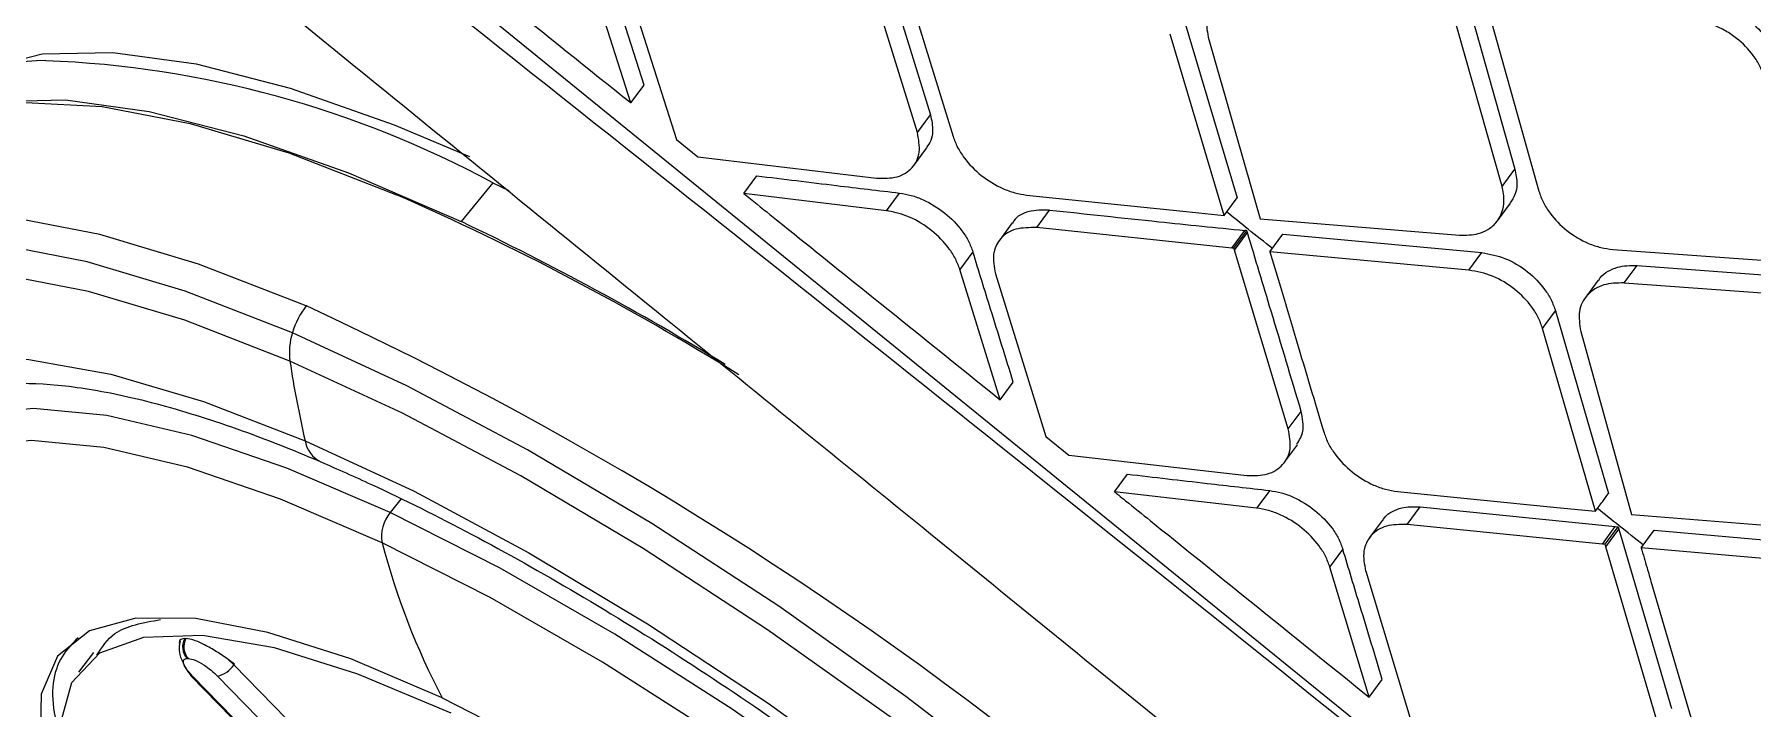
# Model space of a CAD drawing. Extents: x 832 to 912, y 781 to 934.
# Drawn here: x 894.885 to 896.175, y 877.739 to 878.246 of the extents above; entities that cross this region are included whole.
import ezdxf

# ---------------------------------------------------------------- set-up
doc = ezdxf.new("R2010")
doc.units = 0
doc.header["$MEASUREMENT"] = 0
doc.layers.add('1', color=4, linetype='Continuous')

# ---------------------------------------------------------------- blocks, each defined once
blk = doc.blocks.new('2026 SOVEREIGN HL')
at = {"layer": '1', "color": 3, "linetype": 'Continuous', "lineweight": 25}
for p, q in [((65.2946, 79.7044), (63.0382, 81.536)), ((63.7872, 81.224), (63.8286, 81.0903)), ((63.8188, 81.077), (63.7774, 81.2108)), ((63.6036, 81.0992), (63.5724, 81.1971)), ((63.599, 81.1938), (63.6378, 81.0718)), ((63.8119, 81.1834), (63.8456, 81.0741)), ((64.2289, 81.1863), (64.2676, 81.0496)), ((64.0184, 81.164), (64.0589, 81.028)), ((64.2579, 81.0364), (64.2192, 81.1732)), ((64.2468, 81.1713), (64.2856, 81.033)), ((64.0491, 81.0147), (64.0086, 81.1508)), ((64.0372, 81.1487), (64.0762, 81.0121)), ((63.6036, 81.0992), (63.6135, 81.1125)), ((63.8188, 81.077), (63.8286, 81.0903)), ((63.6378, 81.0718), (63.654, 81.0588)), ((63.8161, 81.0523), (63.8259, 81.0655)), ((63.654, 81.0588), (63.788, 81.0427)), ((64.2579, 81.0364), (64.2676, 81.0496)), ((63.4999, 81.0392), (63.4762, 81.0101)), ((63.4999, 81.0392), (63.5119, 81.0335)), ((63.6884, 81.0312), (63.6982, 81.0445)), ((63.7956, 81.0183), (63.6884, 81.0312)), ((63.7956, 81.0183), (63.8054, 81.0316)), ((63.9008, 81.0301), (64.0206, 81.0176)), ((64.2544, 81.0107), (64.2642, 81.0239)), ((63.8899, 81.0091), (63.8802, 80.9958)), ((63.9084, 81.0056), (63.9181, 81.0188)), ((64.0206, 81.0176), (64.0491, 81.0147)), ((64.0762, 81.0121), (64.2259, 80.9999)), ((64.055, 80.9902), (63.9084, 81.0056)), ((64.055, 80.9902), (64.0647, 81.0035)), ((64.0565, 80.9901), (64.0663, 81.0033)), ((64.057, 80.9886), (64.0667, 81.0019)), ((64.0836, 80.9874), (64.0933, 81.0006)), ((64.0933, 81.0006), (64.2427, 80.9868)), ((63.8605, 80.9874), (63.8507, 80.9741)), ((64.0973, 80.8544), (64.057, 80.9886)), ((64.233, 80.9737), (64.0836, 80.9874)), ((64.233, 80.9737), (64.2427, 80.9868)), ((64.3411, 80.9893), (64.4926, 80.9783)), ((63.881, 80.8764), (63.8507, 80.9741)), ((63.8774, 80.971), (63.9152, 80.8488)), ((64.3496, 80.9641), (64.3593, 80.9772)), ((64.3593, 80.9772), (64.5092, 80.9661)), ((64.3302, 80.9662), (64.3205, 80.9531)), ((64.4995, 80.953), (64.3496, 80.964)), ((64.2884, 80.9298), (64.2981, 80.943)), ((64.2981, 80.943), (64.3378, 80.8059)), ((64.3281, 80.7927), (64.2884, 80.9298)), ((64.317, 80.9277), (64.3552, 80.7901)), ((63.881, 80.8764), (63.8908, 80.8896)), ((64.0973, 80.8544), (64.1071, 80.8676)), ((63.9152, 80.8488), (63.9326, 80.8348)), ((64.0944, 80.8294), (64.1042, 80.8426)), ((63.9326, 80.8348), (64.0662, 80.8195)), ((63.9669, 80.8072), (63.9767, 80.8205)), ((63.4308, 80.8018), (63.4229, 80.7917)), ((64.0736, 80.795), (63.9669, 80.8072)), ((64.0834, 80.8082), (64.0736, 80.795)), ((64.1794, 80.8074), (64.299, 80.7955)), ((64.1867, 80.7828), (64.1965, 80.796)), ((64.1965, 80.796), (64.343, 80.7812)), ((64.299, 80.7955), (64.3281, 80.7927)), ((64.3552, 80.7901), (64.5051, 80.7783)), ((64.1681, 80.786), (64.1584, 80.7728)), ((64.3333, 80.768), (64.1867, 80.7828)), ((64.3333, 80.768), (64.343, 80.7812)), ((64.3353, 80.7678), (64.3451, 80.781)), ((64.3359, 80.7659), (64.3456, 80.7791)), ((64.343, 80.7812), (64.3451, 80.781)), ((64.3451, 80.781), (64.3456, 80.7791)), ((64.3456, 80.7791), (64.3852, 80.6444)), ((64.3624, 80.7652), (64.3722, 80.7784)), ((64.3722, 80.7784), (64.5219, 80.765)), ((64.1286, 80.7507), (64.1384, 80.7639)), ((64.3359, 80.7659), (64.3353, 80.7678)), ((64.3754, 80.6312), (64.3359, 80.7659)), ((64.5122, 80.7519), (64.3624, 80.7652)), ((64.1582, 80.653), (64.1286, 80.7507)), ((64.1555, 80.7477), (64.1924, 80.6255)), ((64.3702, 80.7385), (64.4024, 80.6285)), ((63.2001, 80.6865), (63.1886, 80.6717)), ((63.2685, 80.697), (63.2694, 80.697)), ((63.2703, 80.6821), (63.2712, 80.682)), ((63.3059, 80.6778), (63.3012, 80.6812)), ((63.3012, 80.6812), (63.3055, 80.6772)), ((63.3055, 80.6772), (63.3059, 80.6778)), ((63.3799, 80.601), (63.3055, 80.6772)), ((63.2729, 80.6694), (63.3473, 80.5932)), ((63.3487, 80.5927), (63.2743, 80.6689)), ((63.2932, 80.6687), (63.3676, 80.5926)), ((64.1582, 80.653), (64.168, 80.6663))]:
    blk.add_line(p, q, dxfattribs=at)
at = {"layer": '1', "color": 3, "linetype": 'Continuous', "lineweight": 25, "flags": 128}
for points in [[(63.6135, 81.1125), (63.596, 81.1673), (63.5822, 81.2104)], [(63.1028, 81.1174), (63.1183, 81.1251), (63.1614, 81.136), (63.2146, 81.1371), (63.2771, 81.1285), (63.3478, 81.1103), (63.4259, 81.0827), (63.4824, 81.0589)], [(63.0267, 81.0362), (63.0279, 81.0391), (63.0494, 81.069), (63.0821, 81.0895), (63.1255, 81.1004), (63.179, 81.1015), (63.2418, 81.0929), (63.313, 81.0745), (63.3915, 81.0468), (63.4762, 81.0101)], [(63.0435, 81.057), (63.0646, 81.0761), (63.1016, 81.0926), (63.1491, 81.0995), (63.2064, 81.0965), (63.2725, 81.0839), (63.3466, 81.0617), (63.4275, 81.0303)], [(64.0491, 81.0147), (64.0546, 81.0221), (64.0589, 81.028)], [(63.3598, 80.9468), (63.2789, 80.9782), (63.2048, 81.0004), (63.1387, 81.0131), (63.0814, 81.016), (63.0339, 81.0092), (62.9969, 80.9927), (62.9758, 80.9735)], [(63.3494, 80.9267), (63.2689, 80.9579), (63.1953, 80.98), (63.1296, 80.9926), (63.0728, 80.9955), (63.0256, 80.9887), (62.9888, 80.9723), (62.9629, 80.9465), (62.9482, 80.9118), (62.9451, 80.8686), (62.946, 80.8578)], [(64.0836, 80.9874), (64.0879, 80.9727), (64.0914, 80.9612)], [(63.3475, 80.9054), (63.2685, 80.9361), (63.1962, 80.9577), (63.1317, 80.9701), (63.0758, 80.973), (63.0295, 80.9663), (62.9933, 80.9502), (62.9679, 80.9249), (62.9535, 80.8908), (62.9504, 80.8483), (62.9555, 80.8118)], [(64.429, 79.6676), (64.4473, 79.6716), (64.4841, 79.688), (64.51, 79.7137), (64.5247, 79.7485), (64.5278, 79.7917), (64.5194, 79.8428), (64.4996, 79.901), (64.4686, 79.9654), (64.427, 80.0352), (64.3753, 80.1092), (64.3143, 80.1865), (64.2449, 80.2659), (64.168, 80.3462), (64.0849, 80.4263), (63.9966, 80.505), (63.9046, 80.5811), (63.8102, 80.6536), (63.7146, 80.7213), (63.6194, 80.7834), (63.5259, 80.8388), (63.4354, 80.8868), (63.3494, 80.9267)], [(63.0182, 80.686), (63.0033, 80.7253), (62.9912, 80.7765), (62.9904, 80.8202), (63.0011, 80.8556), (63.0229, 80.8824), (63.0556, 80.8999), (63.0987, 80.908), (63.1515, 80.9066), (63.2131, 80.8955), (63.2826, 80.8751), (63.3589, 80.8456)], [(64.447, 79.9611), (64.4061, 80.0297), (64.3553, 80.1024), (64.2954, 80.1783), (64.2272, 80.2563), (64.1517, 80.3352), (64.07, 80.4138), (63.9833, 80.4911), (63.8929, 80.5659), (63.8001, 80.6371), (63.7063, 80.7037), (63.6128, 80.7646), (63.5209, 80.8191), (63.432, 80.8662), (63.3475, 80.9054)], [(63.4229, 80.7917), (63.3452, 80.8251), (63.2739, 80.8495), (63.2101, 80.8645), (63.1548, 80.8698), (63.1091, 80.8654), (63.0737, 80.8513), (63.0526, 80.8324)], [(63.4167, 80.7689), (63.3405, 80.8017), (63.2705, 80.8257), (63.2078, 80.8404), (63.1535, 80.8457), (63.1086, 80.8413), (63.0739, 80.8275), (63.0498, 80.8044), (63.0369, 80.7724), (63.0354, 80.7321), (63.0385, 80.7106)], [(63.3589, 80.8456), (63.4408, 80.8076), (63.5269, 80.7615), (63.616, 80.7082), (63.7066, 80.6484), (63.7972, 80.5832)], [(64.3694, 79.7648), (64.3746, 79.7716), (64.3877, 79.8042), (64.3893, 79.8453), (64.3793, 79.8941), (64.3579, 79.9499), (64.3254, 80.0116), (64.2824, 80.0783), (64.2297, 80.1488), (64.1681, 80.2218), (64.0987, 80.2962), (64.0226, 80.3706), (63.9413, 80.4439), (63.856, 80.5146), (63.7683, 80.5817), (63.6796, 80.644), (63.5915, 80.7004), (63.5054, 80.7499), (63.4229, 80.7917)], [(64.3528, 79.8977), (64.335, 79.9422), (64.3031, 80.0029), (64.2609, 80.0683), (64.2091, 80.1375), (64.1486, 80.2093), (64.0804, 80.2823), (64.0058, 80.3554), (63.9259, 80.4274), (63.8422, 80.4969), (63.756, 80.5627), (63.6689, 80.6239), (63.5823, 80.6793), (63.4978, 80.7279), (63.4167, 80.7689)], [(63.4619, 80.6525), (63.3932, 80.6817), (63.331, 80.7017), (63.2768, 80.712), (63.2318, 80.7124), (63.1969, 80.7029), (63.173, 80.6837), (63.1606, 80.6553), (63.1599, 80.6182), (63.171, 80.5734), (63.1936, 80.5217), (63.2273, 80.4644), (63.2712, 80.4027), (63.3245, 80.3381), (63.3858, 80.2719), (63.4538, 80.2057), (63.5271, 80.1409), (63.604, 80.0789), (63.6827, 80.0212), (63.7615, 79.969), (63.8386, 79.9236), (63.9124, 79.8858)], [(63.4685, 80.6409), (63.3986, 80.6704), (63.3359, 80.69), (63.2818, 80.6993), (63.2376, 80.6979), (63.2046, 80.686), (63.1834, 80.6638), (63.1746, 80.6319), (63.1784, 80.5911), (63.1948, 80.5423), (63.2232, 80.4868)], [(63.4619, 80.6525), (63.5357, 80.6148), (63.6128, 80.5693), (63.6916, 80.5172), (63.7703, 80.4595), (63.8472, 80.3975), (63.9205, 80.3327), (63.9885, 80.2664), (64.0498, 80.2003), (64.1031, 80.1356), (64.147, 80.074), (64.1807, 80.0167), (64.2033, 79.965), (64.2144, 79.9202), (64.2137, 79.8831), (64.2013, 79.8547), (64.1774, 79.8355), (64.1425, 79.826), (64.0975, 79.8264), (64.0433, 79.8367), (63.9811, 79.8567), (63.9124, 79.8858)]]:
    blk.add_lwpolyline(points, dxfattribs=at)
at = {"layer": '1', "color": 3, "linetype": 'Continuous', "lineweight": 25}
for centre, radius, start, end in [((63.1626, 80.9952), 0.1358, 89.3362, 136.5492), ((63.1346, 80.3624), 0.7691, 61.6443, 87.7913), ((62.6174, 79.178), 2.0217, 58.1317, 66.3783), ((62.5374, 79.0391), 2.1832, 58.6115, 64.5293), ((63.4058, 80.91), 0.0589, 141.3116, 163.4981), ((62.2066, 78.4485), 2.7516, 35.5751, 65.2211), ((63.3967, 80.9119), 0.0496, 162.58, 187.4822), ((64.1266, 81.0229), 0.7879, 188.5761, 193.0042), ((63.3797, 80.8488), 0.021, 188.539, 244.7362), ((63.4443, 80.7737), 0.028, 140.0499, 189.8843), ((63.9399, 80.905), 0.5405, 194.5796, 207.8447), ((63.2797, 80.6908), 0.0128, 151.0226, 222.9597), ((63.2806, 80.6908), 0.0128, 151.0289, 222.9535), ((63.2877, 80.6897), 0.0217, 284.4642, 324.6605), ((63.2741, 80.6705), 0.00162, 194.4157, 276.4825)]:
    blk.add_arc(centre, radius, start, end, dxfattribs=at)
for points, knots in [([(65.2939, 79.7025), (64.8285, 80.0795), (64.1129, 80.6591), (62.8118, 81.69), (61.978, 82.3464), (61.3973, 82.8036)], [0, 0, 0, 0, 0.360925, 0.55487, 1, 1, 1, 1]), ([(61.3533, 82.7876), (61.4809, 82.6836), (61.7413, 82.4714), (62.1237, 82.1604), (62.4895, 81.8632), (62.8226, 81.5926), (63.1215, 81.3499), (63.3865, 81.1347), (63.6181, 80.9467), (63.818, 80.7843), (64.0052, 80.6322), (64.1895, 80.4824), (64.3846, 80.3237), (64.5854, 80.1603), (64.7957, 79.9891), (65.0202, 79.8062), (65.2592, 79.6114), (65.5153, 79.4025), (65.7928, 79.1761), (66.1009, 78.9244), (66.4468, 78.6418), (66.8224, 78.3345), (67.2266, 78.0038), (67.6579, 77.651), (68.1234, 77.2704), (68.6072, 76.8749), (68.9361, 76.6068), (69.0982, 76.4746)], [0, 0, 0, 0, 0.049445, 0.100866, 0.148055, 0.191016, 0.22976, 0.263698, 0.293563, 0.319356, 0.341079, 0.366002, 0.390687, 0.416599, 0.443737, 0.472101, 0.503524, 0.536326, 0.571311, 0.611051, 0.655739, 0.705377, 0.75672, 0.812473, 0.872625, 0.937195, 1, 1, 1, 1]), ([(65.0726, 79.1273), (65.0527, 79.1134), (65.013, 79.0855), (64.9253, 79.07), (64.8183, 79.0741), (64.6918, 79.0996), (64.5488, 79.1451), (64.3912, 79.2101), (64.2218, 79.2934), (64.0433, 79.3933), (63.8586, 79.5082), (63.6709, 79.6357), (63.4834, 79.7736), (63.2991, 79.9198), (63.1214, 80.0717), (62.9533, 80.2269), (62.7975, 80.3829), (62.6566, 80.5371), (62.5337, 80.6869), (62.431, 80.8299), (62.3503, 80.964), (62.293, 81.0869), (62.2602, 81.1965), (62.2534, 81.2905), (62.2702, 81.3691), (62.3023, 81.4061), (62.3183, 81.4246)], [0, 0, 0, 0, 0.041545, 0.083199, 0.124791, 0.166409, 0.208193, 0.249806, 0.291498, 0.333126, 0.374848, 0.41649, 0.458179, 0.499798, 0.541472, 0.583108, 0.624768, 0.666533, 0.708215, 0.749902, 0.791642, 0.833488, 0.875109, 0.916773, 0.958434, 1, 1, 1, 1]), ([(64.9884, 79.3769), (64.9754, 79.3672), (64.9512, 79.3492), (64.9055, 79.3355), (64.8679, 79.3306), (64.8407, 79.3296), (64.8242, 79.3296), (64.8089, 79.3302), (64.7952, 79.3312), (64.7831, 79.3323), (64.7727, 79.3334), (64.7448, 79.3369), (64.6995, 79.3451), (64.6343, 79.362), (64.5821, 79.3785), (64.5418, 79.3926), (64.5129, 79.4034), (64.4833, 79.4151), (64.4532, 79.4275), (64.4225, 79.4407), (64.3834, 79.4582), (64.3238, 79.4863), (64.2601, 79.5188), (64.1996, 79.5514), (64.1545, 79.5766), (64.1045, 79.6054), (64.0496, 79.6382), (63.9897, 79.6752), (63.9254, 79.7165), (63.8576, 79.7615), (63.7876, 79.8096), (63.7124, 79.8631), (63.633, 79.9217), (63.5559, 79.9808), (63.491, 80.0322), (63.409, 80.0988), (63.3058, 80.1862), (63.2109, 80.2718), (63.1493, 80.3297), (63.118, 80.3596), (63.0872, 80.3895), (63.0571, 80.4195), (63.0275, 80.4493), (62.9967, 80.481), (62.9552, 80.5247), (62.9089, 80.575), (62.8605, 80.63), (62.8202, 80.6776), (62.7825, 80.7242), (62.7466, 80.7705), (62.7109, 80.8191), (62.6703, 80.8778), (62.6307, 80.9408), (62.5955, 81.0041), (62.5742, 81.0484), (62.5612, 81.0788), (62.5536, 81.098), (62.5467, 81.1167), (62.5407, 81.1351), (62.5354, 81.153), (62.5309, 81.1704), (62.5281, 81.1832), (62.5259, 81.1946), (62.5238, 81.2072), (62.5219, 81.2226), (62.5207, 81.2387), (62.5203, 81.2536), (62.5209, 81.2699), (62.5227, 81.2874), (62.5282, 81.3164), (62.542, 81.3532), (62.564, 81.3767), (62.575, 81.3885)], [0, 0, 0, 0, 0.032081, 0.059652, 0.082702, 0.091195, 0.098855, 0.105681, 0.111672, 0.116829, 0.121151, 0.124638, 0.151188, 0.173893, 0.194608, 0.203779, 0.212951, 0.222125, 0.2313, 0.240476, 0.249653, 0.265685, 0.291888, 0.302887, 0.315016, 0.328277, 0.342668, 0.358189, 0.37484, 0.392277, 0.410073, 0.428231, 0.449604, 0.470705, 0.487513, 0.500029, 0.535065, 0.5701, 0.57928, 0.588461, 0.597641, 0.606822, 0.616002, 0.625183, 0.63602, 0.656478, 0.672124, 0.68777, 0.701872, 0.717004, 0.733165, 0.750356, 0.776854, 0.799603, 0.820408, 0.828267, 0.836125, 0.843981, 0.851836, 0.859689, 0.867541, 0.875391, 0.87742, 0.883558, 0.893406, 0.900174, 0.907996, 0.916871, 0.926798, 0.937775, 0.968905, 1, 1, 1, 1]), ([(63.4094, 81.255), (63.4134, 81.2517), (63.4242, 81.2431), (63.4565, 81.2172), (63.5173, 81.1685), (63.5713, 81.1252), (63.6037, 81.0992)], [0, 0, 0, 0, 0.062045, 0.166059, 0.499999, 1, 1, 1, 1]), ([(64.0695, 81.1845), (64.0644, 81.1845), (64.0563, 81.1844), (64.0475, 81.1804), (64.0435, 81.1772), (64.0416, 81.1751), (64.0408, 81.1741), (64.0383, 81.1706), (64.0349, 81.1626), (64.0363, 81.1538), (64.0372, 81.1487)], [0, 0, 0, 0, 0.229203, 0.359822, 0.50083, 0.508609, 0.523099, 0.572265, 0.750849, 1, 1, 1, 1]), ([(64.4089, 81.1747), (64.4148, 81.1738), (64.4268, 81.1719), (64.4439, 81.1618), (64.4551, 81.1504), (64.4616, 81.14), (64.4636, 81.1342), (64.4646, 81.1312)], [0, 0, 0, 0, 0.244814, 0.498532, 0.730586, 0.860738, 1, 1, 1, 1]), ([(64.4549, 81.1181), (64.4539, 81.121), (64.452, 81.1267), (64.4455, 81.1371), (64.4365, 81.1464), (64.4259, 81.1535), (64.4141, 81.1593), (64.4051, 81.1607), (64.3992, 81.1616)], [0, 0, 0, 0, 0.137001, 0.266105, 0.499701, 0.628332, 0.754846, 1, 1, 1, 1]), ([(63.8286, 81.0903), (63.8295, 81.0862), (63.8309, 81.0793), (63.8293, 81.071), (63.8268, 81.0674), (63.8256, 81.0657)], [0, 0, 0, 0, 0.438917, 0.733835, 1, 1, 1, 1]), ([(63.788, 81.0427), (63.7935, 81.0426), (63.8044, 81.0425), (63.8157, 81.05), (63.8216, 81.0618), (63.8197, 81.0719), (63.8188, 81.077)], [0, 0, 0, 0, 0.24961, 0.499693, 0.749949, 1, 1, 1, 1]), ([(63.8456, 81.0741), (63.8466, 81.0713), (63.8486, 81.066), (63.8552, 81.0557), (63.8663, 81.0442), (63.8802, 81.0358), (63.892, 81.0315), (63.8979, 81.0305), (63.9008, 81.0301)], [0, 0, 0, 0, 0.132724, 0.26048, 0.500395, 0.742939, 0.86974, 1, 1, 1, 1]), ([(64.2676, 81.0496), (64.2683, 81.0458), (64.2696, 81.0391), (64.2681, 81.0303), (64.2653, 81.0261), (64.2639, 81.0241)], [0, 0, 0, 0, 0.395068, 0.700806, 1, 1, 1, 1]), ([(63.6982, 81.0445), (63.7181, 81.0421), (63.7538, 81.0377), (63.7896, 81.0334), (63.8054, 81.0316)], [0, 0, 0, 0, 0.560002, 1, 1, 1, 1]), ([(64.2259, 80.9999), (64.2308, 80.9999), (64.2387, 81.0001), (64.2476, 81.004), (64.2545, 81.0097), (64.2588, 81.018), (64.2596, 81.0269), (64.2588, 81.0327), (64.2581, 81.0355), (64.2579, 81.0363), (64.2579, 81.0364)], [0, 0, 0, 0, 0.221436, 0.353893, 0.50054, 0.710556, 0.863972, 0.960524, 0.995486, 1, 1, 1, 1]), ([(63.6884, 81.0312), (63.6917, 81.0285), (63.7015, 81.0207), (63.7336, 80.9949), (63.7945, 80.9459), (63.8489, 80.9022), (63.881, 80.8764)], [0, 0, 0, 0, 0.0519673, 0.1526212, 0.5000023, 1, 1, 1, 1]), ([(63.8054, 81.0316), (63.8083, 81.0311), (63.8141, 81.0301), (63.8259, 81.0257), (63.8398, 81.0172), (63.851, 81.0056), (63.8575, 80.9954), (63.8595, 80.9901), (63.8605, 80.9874)], [0, 0, 0, 0, 0.128999, 0.255393, 0.499576, 0.740826, 0.868268, 1, 1, 1, 1]), ([(64.2856, 81.033), (64.2866, 81.0301), (64.2886, 81.0245), (64.2951, 81.0142), (64.3062, 81.0027), (64.3201, 80.9945), (64.3321, 80.9904), (64.3381, 80.9896), (64.3411, 80.9893)], [0, 0, 0, 0, 0.135577, 0.264159, 0.499471, 0.744043, 0.870722, 1, 1, 1, 1]), ([(63.8507, 80.9741), (63.8497, 80.9768), (63.8477, 80.9821), (63.8412, 80.9924), (63.8299, 81.004), (63.8137, 81.0141), (63.8015, 81.0172), (63.7962, 81.0182), (63.7956, 81.0183)], [0, 0, 0, 0, 0.1318, 0.259334, 0.500732, 0.750156, 0.97392, 1, 1, 1, 1]), ([(63.9181, 81.0188), (63.9127, 81.0188), (63.9019, 81.0187), (63.8929, 81.0138), (63.8905, 81.0095), (63.8902, 81.0089)], [0, 0, 0, 0, 0.463086, 0.926494, 1, 1, 1, 1]), ([(63.9181, 81.0188), (63.9454, 81.0159), (63.9941, 81.0106), (64.0431, 81.0056), (64.0647, 81.0035)], [0, 0, 0, 0, 0.56, 1, 1, 1, 1]), ([(64.0854, 80.9899), (64.0794, 80.9947), (64.0679, 81.0039), (64.0565, 81.013), (64.0511, 81.0173)], [0, 0, 0, 0, 0.526629, 1, 1, 1, 1]), ([(63.9084, 81.0056), (63.9029, 81.0056), (63.8919, 81.0056), (63.8809, 80.9984), (63.877, 80.9907), (63.8753, 80.9819), (63.8764, 80.9761), (63.8774, 80.971)], [0, 0, 0, 0, 0.24943, 0.499345, 0.719114, 0.749995, 1, 1, 1, 1]), ([(64.0663, 81.0033), (64.066, 81.0033), (64.0655, 81.0034), (64.0649, 81.0034), (64.0647, 81.0035)], [0, 0, 0, 0, 0.560146, 1, 1, 1, 1]), ([(64.0667, 81.0019), (64.0666, 81.0021), (64.0665, 81.0026), (64.0664, 81.0031), (64.0663, 81.0033)], [0, 0, 0, 0, 0.560165, 1, 1, 1, 1]), ([(64.1071, 80.8676), (64.0996, 80.8927), (64.0861, 80.9374), (64.0726, 80.9822), (64.0667, 81.0019)], [0, 0, 0, 0, 0.559992, 1, 1, 1, 1]), ([(63.8908, 80.8896), (63.8852, 80.9079), (63.875, 80.9404), (63.8649, 80.973), (63.8605, 80.9874)], [0, 0, 0, 0, 0.559998, 1, 1, 1, 1]), ([(64.0565, 80.9901), (64.0562, 80.9901), (64.0557, 80.9902), (64.0552, 80.9902), (64.055, 80.9902)], [0, 0, 0, 0, 0.558974, 1, 1, 1, 1]), ([(64.057, 80.9886), (64.0569, 80.9889), (64.0567, 80.9894), (64.0566, 80.9899), (64.0565, 80.9901)], [0, 0, 0, 0, 0.559984, 1, 1, 1, 1]), ([(64.2427, 80.9868), (64.2487, 80.9857), (64.2605, 80.9835), (64.2776, 80.9731), (64.2887, 80.9616), (64.2952, 80.9512), (64.2971, 80.9458), (64.2981, 80.943)], [0, 0, 0, 0, 0.251609, 0.499638, 0.739038, 0.866933, 1, 1, 1, 1]), ([(64.2884, 80.9298), (64.2874, 80.9326), (64.2855, 80.938), (64.279, 80.9484), (64.2679, 80.9599), (64.2508, 80.9703), (64.239, 80.9726), (64.233, 80.9737)], [0, 0, 0, 0, 0.132218, 0.259813, 0.500138, 0.748421, 1, 1, 1, 1]), ([(64.3306, 80.966), (64.3309, 80.9667), (64.3323, 80.9697), (64.3374, 80.9729), (64.3461, 80.9771), (64.3542, 80.9771), (64.3593, 80.9772)], [0, 0, 0, 0, 0.077289, 0.337159, 0.577829, 1, 1, 1, 1]), ([(64.0914, 80.9612), (64.0954, 80.9477), (64.1064, 80.9111), (64.1173, 80.8746), (64.1242, 80.8516)], [0, 0, 0, 0, 0.370313, 1, 1, 1, 1]), ([(64.3496, 80.9641), (64.3443, 80.964), (64.3361, 80.9638), (64.3273, 80.9597), (64.3201, 80.9537), (64.3146, 80.9432), (64.3162, 80.9329), (64.317, 80.9277)], [0, 0, 0, 0, 0.236455, 0.365436, 0.501225, 0.750559, 1, 1, 1, 1]), ([(63.0729, 80.8639), (63.0759, 80.8676), (63.0823, 80.8754), (63.1015, 80.884), (63.1315, 80.8893), (63.1716, 80.8886), (63.2214, 80.8806), (63.2792, 80.8649), (63.3303, 80.8467), (63.362, 80.8334), (63.3707, 80.8298)], [0, 0, 0, 0, 0.123014, 0.258891, 0.389567, 0.528103, 0.66617, 0.805564, 0.946618, 1, 1, 1, 1]), ([(64.1038, 80.8429), (64.1057, 80.846), (64.11, 80.8528), (64.1081, 80.8624), (64.1071, 80.8676)], [0, 0, 0, 0, 0.456408, 1, 1, 1, 1]), ([(64.0662, 80.8195), (64.0716, 80.8194), (64.0824, 80.8193), (64.094, 80.827), (64.1002, 80.8392), (64.0983, 80.8493), (64.0973, 80.8544)], [0, 0, 0, 0, 0.24999, 0.499985, 0.749998, 1, 1, 1, 1]), ([(64.1242, 80.8516), (64.1252, 80.8488), (64.1272, 80.8434), (64.1337, 80.8331), (64.1448, 80.8216), (64.1587, 80.8131), (64.1705, 80.8088), (64.1764, 80.8079), (64.1794, 80.8074)], [0, 0, 0, 0, 0.132517, 0.260196, 0.50031, 0.742682, 0.869569, 1, 1, 1, 1]), ([(63.3707, 80.8298), (63.3833, 80.8242), (63.4198, 80.8082), (63.4838, 80.7762), (63.563, 80.7318), (63.6448, 80.6812), (63.7278, 80.6251), (63.8107, 80.5644), (63.8924, 80.4999), (63.9716, 80.4327), (64.0471, 80.3636), (64.1178, 80.2938), (64.1828, 80.2243), (64.2409, 80.1561), (64.2914, 80.0904), (64.3335, 80.0283), (64.3666, 79.9708), (64.3904, 79.9193), (64.4047, 79.8748), (64.4102, 79.8386), (64.4076, 79.8121), (64.4033, 79.7986), (64.3982, 79.7937), (64.3971, 79.7928)], [0, 0, 0, 0, 0.026839, 0.07756, 0.128473, 0.179555, 0.23075, 0.282017, 0.333326, 0.384649, 0.435958, 0.487229, 0.538429, 0.589525, 0.640466, 0.691184, 0.741583, 0.791534, 0.840892, 0.889602, 0.938085, 0.987585, 1, 1, 1, 1]), ([(63.9767, 80.8205), (63.9966, 80.8182), (64.0321, 80.814), (64.0677, 80.81), (64.0834, 80.8082)], [0, 0, 0, 0, 0.560003, 1, 1, 1, 1]), ([(63.9669, 80.8072), (63.9679, 80.8064), (63.9706, 80.8042), (63.9796, 80.797), (64.0106, 80.772), (64.0716, 80.7229), (64.1263, 80.6787), (64.1582, 80.653)], [0, 0, 0, 0, 0.014821, 0.043261, 0.141026, 0.499998, 1, 1, 1, 1]), ([(64.0834, 80.8082), (64.0863, 80.8077), (64.0922, 80.8068), (64.1039, 80.8024), (64.1178, 80.7939), (64.129, 80.7823), (64.1355, 80.772), (64.1374, 80.7666), (64.1384, 80.7639)], [0, 0, 0, 0, 0.129146, 0.255552, 0.499544, 0.741236, 0.868572, 1, 1, 1, 1]), ([(64.3281, 80.7927), (64.3299, 80.7951), (64.3331, 80.7995), (64.3364, 80.8039), (64.3378, 80.8059)], [0, 0, 0, 0, 0.559961, 1, 1, 1, 1]), ([(64.1286, 80.7507), (64.1276, 80.7534), (64.1257, 80.7588), (64.1192, 80.769), (64.1081, 80.7807), (64.0941, 80.7892), (64.0824, 80.7935), (64.0766, 80.7945), (64.0736, 80.795)], [0, 0, 0, 0, 0.131137, 0.258371, 0.500318, 0.744336, 0.8708, 1, 1, 1, 1]), ([(64.1684, 80.7858), (64.1687, 80.7864), (64.1703, 80.7893), (64.1751, 80.7925), (64.1838, 80.7962), (64.1916, 80.7961), (64.1965, 80.796)], [0, 0, 0, 0, 0.070869, 0.346571, 0.593593, 1, 1, 1, 1]), ([(64.3639, 80.7673), (64.3579, 80.7721), (64.3464, 80.7813), (64.335, 80.7904), (64.3296, 80.7947)], [0, 0, 0, 0, 0.528208, 1, 1, 1, 1]), ([(64.1867, 80.7828), (64.1813, 80.7827), (64.1703, 80.7827), (64.16, 80.776), (64.1556, 80.7685), (64.1532, 80.7598), (64.1545, 80.7529), (64.1554, 80.7477)], [0, 0, 0, 0, 0.24938, 0.499118, 0.663163, 0.750135, 1, 1, 1, 1]), ([(64.168, 80.6663), (64.1625, 80.6845), (64.1526, 80.717), (64.1427, 80.7496), (64.1384, 80.7639)], [0, 0, 0, 0, 0.560001, 1, 1, 1, 1]), ([(64.3353, 80.7678), (64.335, 80.7679), (64.3343, 80.7679), (64.3336, 80.768), (64.3333, 80.768)], [0, 0, 0, 0, 0.559755, 1, 1, 1, 1]), ([(64.3624, 80.7652), (64.3639, 80.7602), (64.3665, 80.7513), (64.3691, 80.7424), (64.3702, 80.7385)], [0, 0, 0, 0, 0.560039, 1, 1, 1, 1]), ([(63.2025, 80.6845), (63.2063, 80.6905), (63.2156, 80.7052), (63.2375, 80.709), (63.2504, 80.7113)], [0, 0, 0, 0, 0.409699, 1, 1, 1, 1]), ([(63.1884, 80.6977), (63.184, 80.6932), (63.1704, 80.6793), (63.1667, 80.6518), (63.1742, 80.6251), (63.1761, 80.6185)], [0, 0, 0, 0, 0.262973, 0.818013, 1, 1, 1, 1]), ([(63.2652, 80.6954), (63.2648, 80.6936), (63.264, 80.6901), (63.2646, 80.6849), (63.266, 80.6818), (63.2663, 80.6811)], [0, 0, 0, 0, 0.439976, 0.873999, 1, 1, 1, 1]), ([(63.2685, 80.697), (63.267, 80.6968), (63.2644, 80.6965), (63.2644, 80.6941), (63.2645, 80.6931)], [0, 0, 0, 0, 0.543809, 1, 1, 1, 1]), ([(63.3012, 80.6812), (63.2983, 80.6833), (63.2924, 80.6874), (63.2833, 80.6925), (63.2751, 80.6962), (63.2713, 80.6968), (63.2694, 80.697)], [0, 0, 0, 0, 0.246626, 0.49939, 0.752558, 1, 1, 1, 1]), ([(63.2663, 80.6811), (63.2669, 80.6795), (63.2683, 80.6757), (63.271, 80.6721), (63.2725, 80.6701)], [0, 0, 0, 0, 0.42267, 1, 1, 1, 1]), ([(63.2743, 80.6689), (63.2725, 80.6708), (63.2691, 80.6747), (63.2672, 80.679), (63.2677, 80.6816), (63.2694, 80.6819), (63.2703, 80.6821)], [0, 0, 0, 0, 0.2794942, 0.5590086, 0.7794266, 1, 1, 1, 1]), ([(63.2712, 80.682), (63.2728, 80.6818), (63.2759, 80.6813), (63.2824, 80.6777), (63.2884, 80.6733), (63.2916, 80.6702), (63.2932, 80.6687)], [0, 0, 0, 0, 0.279625, 0.559165, 0.779558, 1, 1, 1, 1])]:
    blk.add_open_spline(points, degree=3, knots=knots, dxfattribs=at)

msp = doc.modelspace()

# ---------------------------------------------------------------- block references
at = {"layer": '1'}
msp.add_blockref('2026 SOVEREIGN HL', (831.7292, 797.0948), dxfattribs=at)

doc.saveas('drawing.dxf')
